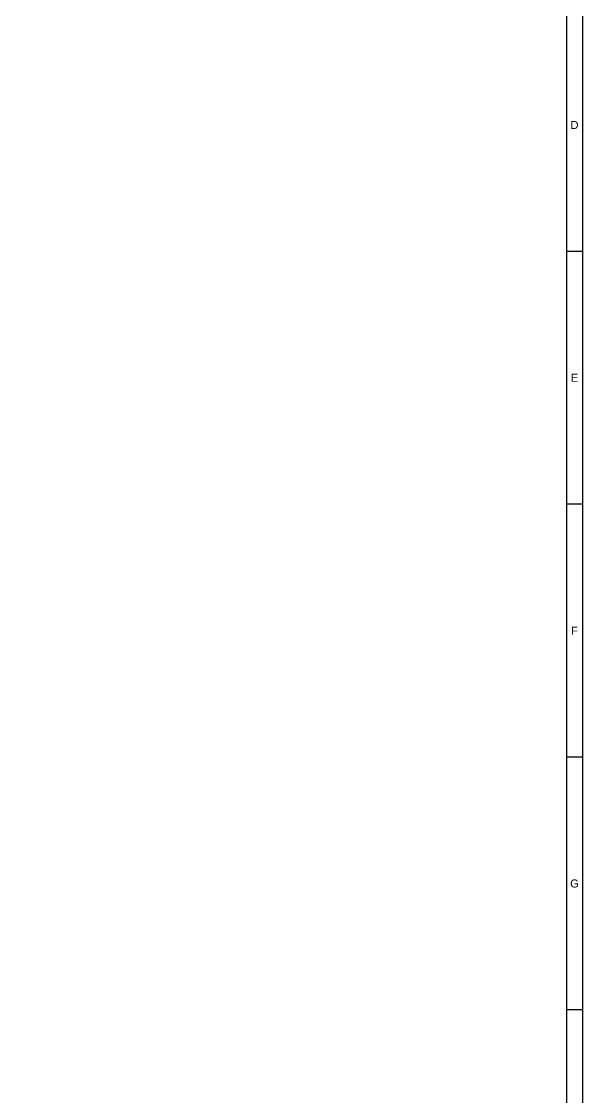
# Model space of a CAD drawing. Header units: inches. Extents: x -28 to 837, y -22 to 590.
# Drawn here: x 717 to 822.2, y 224 to 425.7 of the extents above; entities that cross this region are included whole.
import ezdxf
from ezdxf.enums import TextEntityAlignment as Align

# ---------------------------------------------------------------- set-up
doc = ezdxf.new("R2010")
doc.units = ezdxf.units.IN
doc.header["$MEASUREMENT"] = 0
doc.styles.get("Standard").update_dxf_attribs({"font": 'arial.ttf'})

msp = doc.modelspace()

# ---------------------------------------------------------------- linework, layer by layer
for p, q in [((822.2, 382.6), (819.2, 382.6)), ((822.2, 335.2), (819.2, 335.2)), ((822.2, 287.8), (819.2, 287.8)), ((822.2, 240.4), (819.2, 240.4))]:
    msp.add_line(p, q)
for points in [[(0, 575.2), (822.2, 575.2), (822.2, 0), (0, 0)], [(3, 572.2), (819.2, 572.2), (819.2, 3), (3, 3)]]:
    msp.add_lwpolyline(points, close=True)

# ---------------------------------------------------------------- texts
for s, p in [('D', (820.7, 405.55)), ('E', (820.7, 358.15)), ('F', (820.7, 310.75)), ('G', (820.7, 263.35))]:
    msp.add_text(s, height=1.5).set_placement(p, align=Align.CENTER)

doc.saveas('drawing.dxf')
